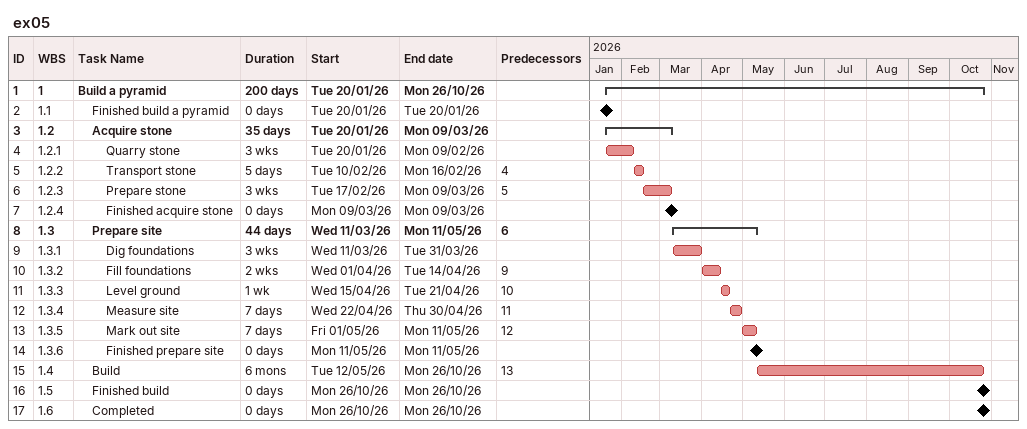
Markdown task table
ex05

| ID | WBS | Task | Duration | Start | Finish | Predecessors |
|---|---|---|---|---|---|---|
| 1 | 1 | **Build a pyramid** | 200d | 2026-01-20 | 2026-10-26 |  |
| 2 | 1.1 | Finished build a pyramid | 0d | 2026-01-20 | 2026-01-20 |  |
| 3 | 1.2 | **Acquire stone** | 35d | 2026-01-20 | 2026-03-09 |  |
| 4 | 1.2.1 | Quarry stone | 3w | 2026-01-20 | 2026-02-09 |  |
| 5 | 1.2.2 | Transport stone | 5d | 2026-02-10 | 2026-02-16 | 4 |
| 6 | 1.2.3 | Prepare stone | 3w | 2026-02-17 | 2026-03-09 | 5 |
| 7 | 1.2.4 | Finished acquire stone | 0d | 2026-03-09 | 2026-03-09 |  |
| 8 | 1.3 | **Prepare site** | 44d | 2026-03-11 | 2026-05-11 | 6 |
| 9 | 1.3.1 | Dig foundations | 3w | 2026-03-11 | 2026-03-31 |  |
| 10 | 1.3.2 | Fill foundations | 2w | 2026-04-01 | 2026-04-14 | 9 |
| 11 | 1.3.3 | Level ground | 1w | 2026-04-15 | 2026-04-21 | 10 |
| 12 | 1.3.4 | Measure site | 7d | 2026-04-22 | 2026-04-30 | 11 |
| 13 | 1.3.5 | Mark out site | 7d | 2026-05-01 | 2026-05-11 | 12 |
| 14 | 1.3.6 | Finished prepare site | 0d | 2026-05-11 | 2026-05-11 |  |
| 15 | 1.4 | Build | 6mo | 2026-05-12 | 2026-10-26 | 13 |
| 16 | 1.5 | Finished build | 0d | 2026-10-26 | 2026-10-26 |  |
| 17 | 1.6 | Completed | 0d | 2026-10-26 | 2026-10-26 |  |
